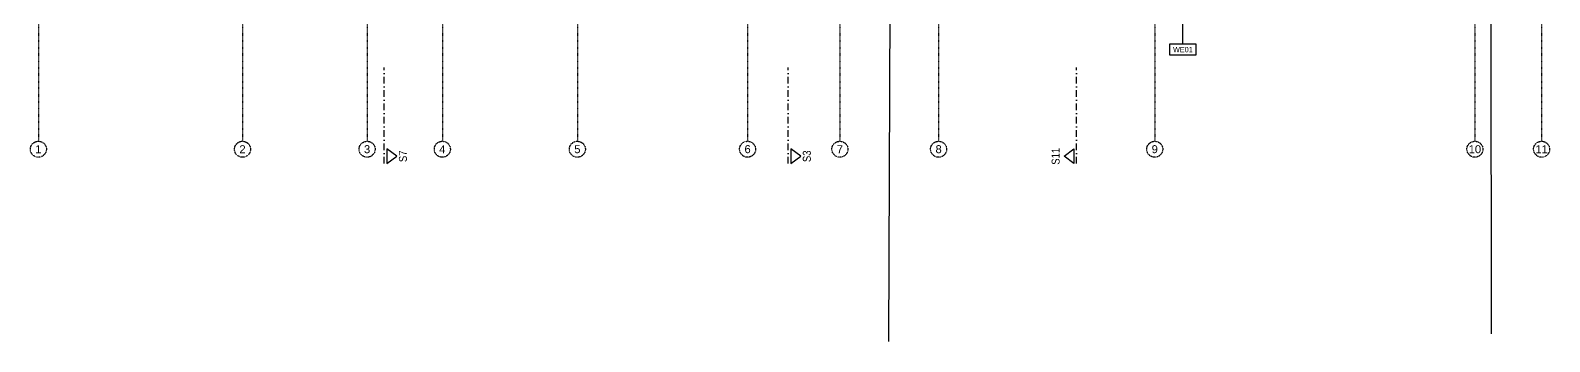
# Model space of a CAD drawing. Header units: millimetres. Extents: x -22184 to 119634, y -59962 to 51543.
# Drawn here: x 18951 to 47421, y -40172 to -34334 of the extents above; entities that cross this region are included whole.
import ezdxf
from ezdxf.enums import TextEntityAlignment as Align

# ---------------------------------------------------------------- set-up
doc = ezdxf.new("R2010")
doc.units = ezdxf.units.MM
for name, pattern in [('DASHDOT', [1, 0.5, -0.25, 0, -0.25]), ('STRICHPUNKT', [1, 0.5, -0.25, 0, -0.25]), ('STRICHPUNKTX2', [2, 1, -0.5, 0, -0.5])]:
    doc.linetypes.add(name, pattern=pattern)
for name, color, linetype in [('01-SCH-G00-Lkg-M0', 8, 'STRICHPUNKTX2'), ('01-SYM-G00-Lkg-Aufbauten', 8, 'Continuous'), ('01-TXT---------M0', 1, 'Continuous'), ('02-AXO-G00-Lkg-M0', 8, 'STRICHPUNKT'), ('02-TWB-G00-LKG-M0', 5, 'Continuous'), ('07-TXT---------M0', 8, 'Continuous')]:
    doc.layers.add(name, color=color, linetype=linetype)
doc.styles.add('ARIAL', font='arial.ttf', dxfattribs={"width": 0.85})
doc.styles.get("Standard").update_dxf_attribs({"font": 'arial.ttf'})

# ---------------------------------------------------------------- blocks, each defined once
blk = doc.blocks.new('schnittführung')
at = {"color": 4, "linetype": 'DASHDOT', "ltscale": 0.25}
blk.add_line((0.237, -0.138), (0.237, 1.662), dxfattribs=at)
blk.add_line((0.237, -0.138), (0.237, 1.662), dxfattribs=at)
blk.add_line((0.237, -0.138), (0.237, 1.662), dxfattribs=at)
at = {"color": 4}
blk.add_lwpolyline([(0.187, 0.138), (0.187, -0.138), (0, 0)], close=True, dxfattribs=at)
at = {"layer": '07-TXT---------M0', "color": 9, "style": 'ARIAL', "text_generation_flag": 6, "width": 0.85}
blk.add_attdef('SCHNITT', text='', height=0.15, rotation=270, dxfattribs=at).set_placement((-0.037, 0), align=Align.CENTER)
blk = doc.blocks.new('BodenWandaufbau')
blk.add_line((0.597, -0.391), (0.597, -1.811))
blk.add_lwpolyline([(0.597, -0.391), (0.847, -0.391), (0.847, -0.191), (0.347, -0.191), (0.347, -0.391)], close=True)
at = {"layer": '01-TXT---------M0', "color": 0, "style": 'ARIAL', "width": 0.85}
blk.add_attdef('NR', text='', height=0.1, rotation=0, dxfattribs=at).set_placement((0.597, -0.291), align=Align.MIDDLE)

msp = doc.modelspace()

# ---------------------------------------------------------------- linework, layer by layer
at = {"layer": '02-AXO-G00-Lkg-M0'}
for points in [[(19100.5983, -1486.5576), (19100.5987, -36413.9994)], [(22925.5983, -1486.5576), (22925.5987, -36413.9994)], [(25260.598, -1486.5576), (25260.5984, -36413.9994)], [(26670.5983, -1486.5576), (26670.5987, -36413.9994)], [(29200.5983, -1486.5575), (29200.5987, -36413.9993)], [(32390.5983, -1486.5588), (32390.5987, -36414.0006)], [(34120.5983, -1486.5575), (34120.5987, -36413.9993)], [(35970.5983, -1486.5574), (35970.5987, -36413.9992)], [(40020.5983, -1486.5574), (40020.5987, -36413.9992)], [(46020.5967, -1486.5573), (46020.5971, -36413.9991)], [(47270.5983, -1486.5573), (47270.5987, -36413.9991)]]:
    msp.add_lwpolyline(points, dxfattribs=at)
for centre in [(19100.5987, -36563.9994), (22925.5987, -36563.9994), (25260.5984, -36563.9994), (26670.5987, -36563.9994), (29200.5987, -36563.9993), (32390.5987, -36563.9993), (34120.5987, -36563.9993), (35970.5987, -36563.9992), (40020.5987, -36563.9992), (46020.5971, -36563.9991), (47270.5987, -36563.9991)]:
    msp.add_circle(centre, 150, dxfattribs=at)
at = {"layer": '02-TWB-G00-LKG-M0'}
msp.add_lwpolyline([(35040.682, -40172.1955), (35064.5995, -33895.0905), (46319.6882, -34056.9977), (46328.0061, -40028.6706)], dxfattribs=at)

# ---------------------------------------------------------------- block references
at = {"layer": '01-SCH-G00-Lkg-M0'}
ref = msp.add_blockref('schnittführung', (25819.4961, -36695.8857), dxfattribs=dict(at, xscale=-1000, yscale=1000, zscale=1000, rotation=6.823416232e-07))
ref.add_attrib('SCHNITT', 'S7', dxfattribs={"layer": '07-TXT---------M0', "color": 9, "extrusion": (0, 0, -1), "height": 150, "rotation": 269.99999932, "style": 'ARIAL', "text_generation_flag": 2, "width": 0.85}).set_placement((-25856.7554, -36695.8857), align=Align.TOP_CENTER)
ref = msp.add_blockref('schnittführung', (33388.3721, -36695.8856), dxfattribs=dict(at, xscale=-1000, yscale=1000, zscale=1000, rotation=6.817879861e-07))
ref.add_attrib('SCHNITT', 'S3', dxfattribs={"layer": '07-TXT---------M0', "color": 9, "extrusion": (0, 0, -1), "height": 150, "rotation": 269.99999932, "style": 'ARIAL', "text_generation_flag": 2, "width": 0.85}).set_placement((-33425.6314, -36695.8856), align=Align.TOP_CENTER)
ref = msp.add_blockref('schnittführung', (38320.4672, -36695.8855), dxfattribs=dict(at, xscale=1000, yscale=1000, zscale=1000, rotation=6.836797563e-07))
ref.add_attrib('SCHNITT', 'S11', dxfattribs={"layer": '07-TXT---------M0', "color": 9, "extrusion": (0, 0, -1), "height": 150, "rotation": 89.99999931, "style": 'ARIAL', "text_generation_flag": 4, "width": 0.85}).set_placement((-38283.2079, -36695.8855), align=Align.BOTTOM_CENTER)
at = {"layer": '01-SYM-G00-Lkg-Aufbauten'}
ref = msp.add_blockref('BodenWandaufbau', (41145.9253, -34985.8659), dxfattribs=dict(at, xscale=1000, yscale=1000, zscale=1000, rotation=180.0000007020275))
ref.add_attrib('NR', 'WE01', dxfattribs={"layer": '01-TXT---------M0', "color": 0, "height": 100, "rotation": 180.00000073, "style": 'ARIAL', "text_generation_flag": 6, "width": 0.85}).set_placement((40548.7492, -34695.1657), align=Align.MIDDLE)

# ---------------------------------------------------------------- texts
at = {"layer": '02-AXO-G00-Lkg-M0', "char_height": 150, "width": 303.3, "attachment_point": 5}
for s, insert, rotation in [('{\\fArial|b0|i0|c0|p34;1}', (19100.5987, -36563.9994), 0.00000439), ('{\\fArial|b0|i0|c0|p34;2}', (22925.5987, -36563.9994), 0.00000439), ('{\\fArial|b0|i0|c0|p34;3}', (25260.5984, -36563.9994), 0.00000439), ('{\\fArial|b0|i0|c0|p34;4}', (26670.5987, -36563.9994), 0.00000439), ('{\\fArial|b0|i0|c0|p34;5}', (29200.5987, -36563.9993), 0.00000068), ('{\\fArial|b0|i0|c0|p34;6}', (32390.5987, -36563.9993), 0.00000068), ('{\\fArial|b0|i0|c0|p34;7}', (34120.5987, -36563.9993), 0.00000068), ('{\\fArial|b0|i0|c0|p34;8}', (35970.5987, -36563.9992), 0.00000068), ('{\\fArial|b0|i0|c0|p34;9}', (40020.5987, -36563.9992), 0.00000068), ('{\\fArial|b0|i0|c0|p34;10}', (46020.5971, -36563.9991), 0.00000068), ('{\\fArial|b0|i0|c0|p34;11}', (47270.5987, -36563.9991), 0.00000068)]:
    msp.add_mtext(s, dxfattribs=dict(at, insert=insert, rotation=rotation))

doc.saveas('drawing.dxf')
